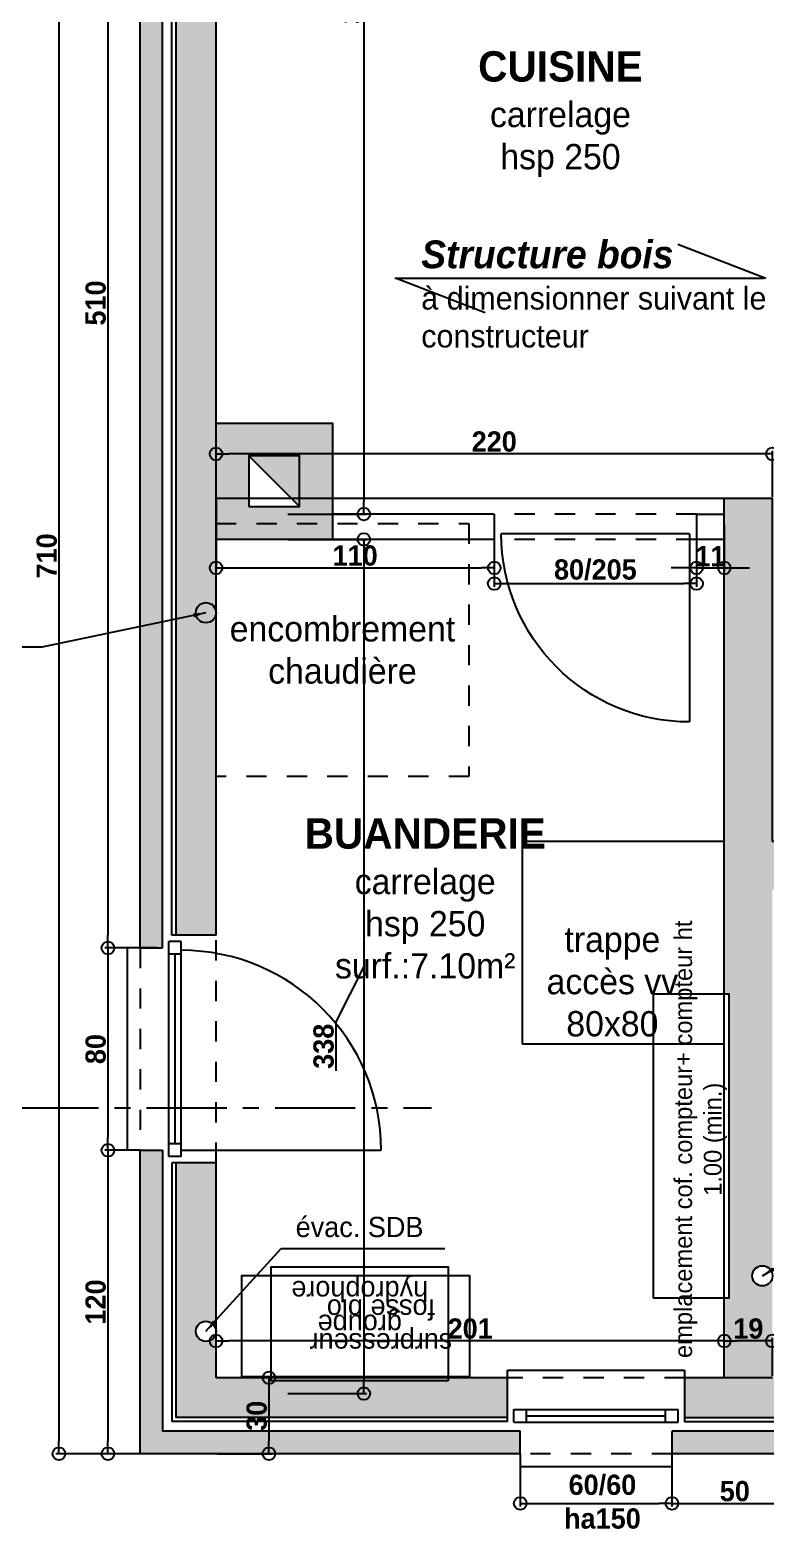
# Model space of a CAD drawing. Header units: millimetres. Extents: x -44462 to 306987, y -116160 to 12874.
# Drawn here: x -10474 to -10183, y -56506 to -55912 of the extents above; entities that cross this region are included whole.
import ezdxf

# ---------------------------------------------------------------- set-up
doc = ezdxf.new("R2010")
doc.units = ezdxf.units.MM
doc.header["$PDMODE"] = 35
doc.header["$PDSIZE"] = 10
doc.linetypes.add('AXES', pattern=[50.8, 31.75, -6.35, 6.35, -6.35])
doc.linetypes.add('TRAIT_4', pattern=[20, 10, -10])
for name, color, linetype in [('400._Implantation', 2, 'Continuous'), ('AVP_HACHURES', 8, 'Continuous'), ('BLANC', 7, 'Continuous'), ('COTES', 1, 'Continuous'), ('COULEUR 8', 8, 'Continuous'), ('CYAN', 4, 'Continuous'), ('D_______TX', 2, 'Continuous'), ('EGOUTTAGE', 6, 'Continuous'), ('EQUIP', 5, 'Continuous'), ('JAUNE', 2, 'Continuous'), ('ROUGE', 1, 'Continuous'), ('TEXTE', 1, 'Continuous')]:
    doc.layers.add(name, color=color, linetype=linetype)
doc.layers.add('SURFACE', color=5, linetype='Continuous', plot=False)
doc.styles.add('century', font='GOTHIC.TTF', dxfattribs={"height": 12})
doc.styles.add('CENTURY GOTHIC', font='GOTHIC.TTF')
doc.styles.add('Century Gothic Gras', font='GOTHICB.TTF')
doc.dimstyles.new('1-50', dxfattribs={"dimtxt": 8, "dimasz": 5, "dimexe": 1.25, "dimexo": 0.625, "dimtad": 1, "dimdec": 0, "dimtxsty": 'Century Gothic Gras', "dimblk": 'ORIGIN', "dimcen": 5, "dimclrd": 8, "dimclre": 5, "dimclrt": 6, "dimadec": 0, "dimazin": 0, "dimtfac": 1, "dimtdec": 0, "dimtmove": 0, "dimatfit": 3, "dimfxl": 0, "dimarcsym": 0})

# ---------------------------------------------------------------- blocks, each defined once
blk = doc.blocks.new('_Origin')
at = {"color": 0, "linetype": 'Continuous', "lineweight": -2}
blk.add_line((0, 0), (-1, 0), dxfattribs=at)
blk.add_circle((0, 0), 0.5, dxfattribs=at)
blk = doc.blocks.new('*D376')
at = {"layer": 'COTES', "color": 5, "lineweight": -2}
for p, q in [((-10199.09, -56444.57), (-10199.09, -56429.32)), ((-10180.09, -56444.57), (-10180.09, -56429.32))]:
    blk.add_line(p, q, dxfattribs=at)
at = {"layer": 'COTES', "color": 8, "lineweight": -2}
blk.add_line((-10185.09, -56430.57), (-10194.09, -56430.57), dxfattribs=at)
at = {"layer": 'Defpoints', "color": 0}
for p in [(-10199.09, -56430.57), (-10199.09, -56445.19), (-10180.09, -56445.19)]:
    blk.add_point(p, dxfattribs=at)
at = {"layer": 'COTES', "color": 8, "lineweight": -2, "xscale": 5, "yscale": 5, "zscale": 5, "rotation": 180}
blk.add_blockref('_Origin', (-10199.09, -56430.57), dxfattribs=at)
at = {"layer": 'COTES', "color": 8, "lineweight": -2, "xscale": 5, "yscale": 5, "zscale": 5}
blk.add_blockref('_Origin', (-10180.09, -56430.57), dxfattribs=at)
at = {"layer": 'COTES', "color": 6, "insert": (-10189.59, -56425.75), "char_height": 8, "attachment_point": 5, "style": 'Century Gothic Gras'}
blk.add_mtext('19', dxfattribs=at)
blk = doc.blocks.new('*D377')
at = {"layer": 'COTES', "color": 5, "lineweight": -2}
for p, q in [((-10400.09, -56444.57), (-10400.09, -56429.32)), ((-10199.09, -56444.57), (-10199.09, -56429.32))]:
    blk.add_line(p, q, dxfattribs=at)
at = {"layer": 'COTES', "color": 8, "lineweight": -2}
blk.add_line((-10204.09, -56430.57), (-10395.09, -56430.57), dxfattribs=at)
at = {"layer": 'Defpoints', "color": 0}
for p in [(-10400.09, -56430.57), (-10400.09, -56445.19), (-10199.09, -56445.19)]:
    blk.add_point(p, dxfattribs=at)
at = {"layer": 'COTES', "color": 8, "lineweight": -2, "xscale": 5, "yscale": 5, "zscale": 5, "rotation": 180}
blk.add_blockref('_Origin', (-10400.09, -56430.57), dxfattribs=at)
at = {"layer": 'COTES', "color": 8, "lineweight": -2, "xscale": 5, "yscale": 5, "zscale": 5}
blk.add_blockref('_Origin', (-10199.09, -56430.57), dxfattribs=at)
at = {"layer": 'COTES', "color": 6, "insert": (-10299.59, -56425.75), "char_height": 8, "attachment_point": 5, "style": 'Century Gothic Gras'}
blk.add_mtext('201', dxfattribs=at)
blk = doc.blocks.new('*D378')
at = {"layer": 'COTES', "color": 5, "lineweight": -2}
for p, q in [((-10371.65, -55795.19), (-10340.4, -55795.19)), ((-10371.65, -56103.65), (-10340.4, -56103.65))]:
    blk.add_line(p, q, dxfattribs=at)
at = {"layer": 'COTES', "color": 8, "lineweight": -2}
blk.add_line((-10341.65, -55800.19), (-10341.65, -56098.65), dxfattribs=at)
at = {"layer": 'Defpoints', "color": 0}
for p in [(-10383.65, -55795.19), (-10383.65, -56103.65), (-10341.65, -56103.65)]:
    blk.add_point(p, dxfattribs=at)
at = {"layer": 'COTES', "color": 8, "lineweight": -2, "xscale": 5, "yscale": 5, "zscale": 5}
for p, rotation in [((-10341.65, -55795.19), 90), ((-10341.65, -56103.65), 270)]:
    blk.add_blockref('_Origin', p, dxfattribs=dict(at, rotation=rotation))
at = {"layer": 'COTES', "color": 6, "insert": (-10346.47, -55900.86), "char_height": 8, "attachment_point": 5, "rotation": 90, "style": 'Century Gothic Gras'}
blk.add_mtext('308', dxfattribs=at)
blk = doc.blocks.new('*D379')
at = {"layer": 'COTES', "color": 5, "lineweight": -2}
for p, q in [((-10371.65, -56113.65), (-10340.4, -56113.65)), ((-10371.65, -56451.41), (-10340.4, -56451.41))]:
    blk.add_line(p, q, dxfattribs=at)
at = {"layer": 'COTES', "color": 8, "lineweight": -2}
for p, q in [((-10341.65, -56118.65), (-10341.65, -56446.41)), ((-10341.65, -56282.53), (-10352.69, -56304.45)), ((-10352.69, -56304.45), (-10352.69, -56323.74))]:
    blk.add_line(p, q, dxfattribs=at)
at = {"layer": 'Defpoints', "color": 0}
for p in [(-10400.09, -56113.65), (-10400.09, -56451.41), (-10341.65, -56451.41)]:
    blk.add_point(p, dxfattribs=at)
at = {"layer": 'COTES', "color": 8, "lineweight": -2, "xscale": 5, "yscale": 5, "zscale": 5}
for p, rotation in [((-10341.65, -56113.65), 90), ((-10341.65, -56451.41), 270)]:
    blk.add_blockref('_Origin', p, dxfattribs=dict(at, rotation=rotation))
at = {"layer": 'COTES', "color": 6, "insert": (-10357.52, -56314.09), "char_height": 8, "attachment_point": 5, "rotation": 90, "style": 'Century Gothic Gras'}
blk.add_mtext('338', dxfattribs=at)
blk = doc.blocks.new('*D380')
at = {"layer": 'COTES', "color": 5, "lineweight": -2}
for p, q in [((-10379.17, -56445.19), (-10380.42, -56445.19)), ((-10399.47, -56475.19), (-10377.92, -56475.19))]:
    blk.add_line(p, q, dxfattribs=at)
at = {"layer": 'COTES', "color": 8, "lineweight": -2}
blk.add_line((-10379.17, -56450.19), (-10379.17, -56470.19), dxfattribs=at)
at = {"layer": 'Defpoints', "color": 0}
for p in [(-10379.17, -56445.19), (-10400.09, -56475.19), (-10379.17, -56475.19)]:
    blk.add_point(p, dxfattribs=at)
at = {"layer": 'COTES', "color": 8, "lineweight": -2, "xscale": 5, "yscale": 5, "zscale": 5}
for p, rotation in [((-10379.17, -56445.19), 90), ((-10379.17, -56475.19), 270)]:
    blk.add_blockref('_Origin', p, dxfattribs=dict(at, rotation=rotation))
at = {"layer": 'COTES', "color": 6, "insert": (-10383.99, -56460.19), "char_height": 8, "attachment_point": 5, "rotation": 90, "style": 'Century Gothic Gras'}
blk.add_mtext('30', dxfattribs=at)
blk = doc.blocks.new('A$C1BC9630A')
at = {"color": 2}
blk.add_line((-3.5, 3.5), (-3.5, 96.5), dxfattribs=at)
at = {"color": 1}
blk.add_line((-3.5, 3.5), (-96.5, 3.5), dxfattribs=at)
at = {"color": 2}
blk.add_arc((-3.5, 3.5), 93, 90, 180, dxfattribs=at)
blk = doc.blocks.new('*D230')
at = {"layer": 'COTES', "color": 5, "lineweight": -2}
for p, q in [((-10400.09, -56108.05), (-10400.09, -56126.16)), ((-10290.09, -56108.05), (-10290.09, -56126.16))]:
    blk.add_line(p, q, dxfattribs=at)
at = {"layer": 'COTES', "color": 8, "lineweight": -2}
blk.add_line((-10395.09, -56124.91), (-10295.09, -56124.91), dxfattribs=at)
at = {"layer": 'Defpoints', "color": 0}
for p in [(-10400.09, -56107.43), (-10290.09, -56107.43), (-10290.09, -56124.91)]:
    blk.add_point(p, dxfattribs=at)
at = {"layer": 'COTES', "color": 8, "lineweight": -2, "xscale": 5, "yscale": 5, "zscale": 5, "rotation": 180}
blk.add_blockref('_Origin', (-10400.09, -56124.91), dxfattribs=at)
at = {"layer": 'COTES', "color": 8, "lineweight": -2, "xscale": 5, "yscale": 5, "zscale": 5}
blk.add_blockref('_Origin', (-10290.09, -56124.91), dxfattribs=at)
at = {"layer": 'COTES', "color": 6, "insert": (-10345.09, -56120.08), "char_height": 8, "attachment_point": 5, "style": 'Century Gothic Gras'}
blk.add_mtext('110', dxfattribs=at)
blk = doc.blocks.new('*D231')
at = {"layer": 'COTES', "color": 5, "lineweight": -2}
for p, q in [((-10290.09, -56114.27), (-10290.09, -56132.38)), ((-10210.09, -56114.27), (-10210.09, -56132.38))]:
    blk.add_line(p, q, dxfattribs=at)
at = {"layer": 'COTES', "color": 8, "lineweight": -2}
blk.add_line((-10285.09, -56131.13), (-10215.09, -56131.13), dxfattribs=at)
at = {"layer": 'Defpoints', "color": 0}
for p in [(-10290.09, -56113.65), (-10210.09, -56113.65), (-10210.09, -56131.13)]:
    blk.add_point(p, dxfattribs=at)
at = {"layer": 'COTES', "color": 8, "lineweight": -2, "xscale": 5, "yscale": 5, "zscale": 5, "rotation": 180}
blk.add_blockref('_Origin', (-10290.09, -56131.13), dxfattribs=at)
at = {"layer": 'COTES', "color": 8, "lineweight": -2, "xscale": 5, "yscale": 5, "zscale": 5}
blk.add_blockref('_Origin', (-10210.09, -56131.13), dxfattribs=at)
at = {"layer": 'COTES', "color": 6, "insert": (-10250.09, -56125.68), "char_height": 8, "attachment_point": 5, "style": 'Century Gothic Gras'}
blk.add_mtext('80/205', dxfattribs=at)
blk = doc.blocks.new('*D232')
at = {"layer": 'COTES', "color": 5, "lineweight": -2}
for p, q in [((-10210.09, -56108.05), (-10210.09, -56126.16)), ((-10199.09, -56108.05), (-10199.09, -56126.16))]:
    blk.add_line(p, q, dxfattribs=at)
at = {"layer": 'COTES', "color": 8, "lineweight": -2}
for p, q in [((-10215.09, -56124.91), (-10220.09, -56124.91)), ((-10210.09, -56124.91), (-10199.09, -56124.91)), ((-10194.09, -56124.91), (-10189.09, -56124.91))]:
    blk.add_line(p, q, dxfattribs=at)
at = {"layer": 'Defpoints', "color": 0}
for p in [(-10210.09, -56107.43), (-10199.09, -56107.43), (-10199.09, -56124.91)]:
    blk.add_point(p, dxfattribs=at)
at = {"layer": 'COTES', "color": 8, "lineweight": -2, "xscale": 5, "yscale": 5, "zscale": 5}
blk.add_blockref('_Origin', (-10210.09, -56124.91), dxfattribs=at)
at = {"layer": 'COTES', "color": 8, "lineweight": -2, "xscale": 5, "yscale": 5, "zscale": 5, "rotation": 180}
blk.add_blockref('_Origin', (-10199.09, -56124.91), dxfattribs=at)
at = {"layer": 'COTES', "color": 6, "insert": (-10204.59, -56120.28), "char_height": 8, "attachment_point": 5, "style": 'Century Gothic Gras'}
blk.add_mtext('11', dxfattribs=at)
blk = doc.blocks.new('*D236')
at = {"layer": 'COTES', "color": 5, "lineweight": -2}
for p, q in [((-10400.09, -56093.06), (-10400.09, -56078.58)), ((-10180.09, -56096.8), (-10180.09, -56078.58))]:
    blk.add_line(p, q, dxfattribs=at)
at = {"layer": 'COTES', "color": 8, "lineweight": -2}
blk.add_line((-10185.09, -56079.83), (-10395.09, -56079.83), dxfattribs=at)
at = {"layer": 'Defpoints', "color": 0}
for p in [(-10400.09, -56079.83), (-10400.09, -56093.69), (-10180.09, -56097.43)]:
    blk.add_point(p, dxfattribs=at)
at = {"layer": 'COTES', "color": 8, "lineweight": -2, "xscale": 5, "yscale": 5, "zscale": 5, "rotation": 180}
blk.add_blockref('_Origin', (-10400.09, -56079.83), dxfattribs=at)
at = {"layer": 'COTES', "color": 8, "lineweight": -2, "xscale": 5, "yscale": 5, "zscale": 5}
blk.add_blockref('_Origin', (-10180.09, -56079.83), dxfattribs=at)
at = {"layer": 'COTES', "color": 6, "insert": (-10290.09, -56075.01), "char_height": 8, "attachment_point": 5, "style": 'Century Gothic Gras'}
blk.add_mtext('220', dxfattribs=at)
blk = doc.blocks.new('*D343')
at = {"layer": 'COTES', "color": 5, "lineweight": -2}
for p, q in [((-10219.8, -56475.82), (-10219.8, -56496.11)), ((-10279.8, -56478.32), (-10279.8, -56496.11))]:
    blk.add_line(p, q, dxfattribs=at)
at = {"layer": 'COTES', "color": 8, "lineweight": -2}
blk.add_line((-10274.8, -56494.86), (-10224.8, -56494.86), dxfattribs=at)
at = {"layer": 'Defpoints', "color": 0}
for p in [(-10279.8, -56477.69), (-10219.8, -56475.19), (-10219.8, -56494.86)]:
    blk.add_point(p, dxfattribs=at)
at = {"layer": 'COTES', "color": 8, "lineweight": -2, "xscale": 5, "yscale": 5, "zscale": 5, "rotation": 180}
blk.add_blockref('_Origin', (-10279.8, -56494.86), dxfattribs=at)
at = {"layer": 'COTES', "color": 8, "lineweight": -2, "xscale": 5, "yscale": 5, "zscale": 5}
blk.add_blockref('_Origin', (-10219.8, -56494.86), dxfattribs=at)
at = {"layer": 'COTES', "color": 6, "insert": (-10247.3, -56494.2), "char_height": 8, "attachment_point": 5, "style": 'Century Gothic Gras'}
blk.add_mtext('60/60\\Pha150', dxfattribs=at)
blk = doc.blocks.new('*D240')
at = {"layer": 'COTES', "color": 5, "lineweight": -2}
for p, q in [((-10219.8, -56486.59), (-10219.8, -56496.11)), ((-10170.09, -56487.84), (-10170.09, -56496.11))]:
    blk.add_line(p, q, dxfattribs=at)
at = {"layer": 'COTES', "color": 8, "lineweight": -2}
blk.add_line((-10214.8, -56494.86), (-10175.09, -56494.86), dxfattribs=at)
at = {"layer": 'Defpoints', "color": 0}
for p in [(-10219.8, -56485.96), (-10170.09, -56487.21), (-10170.09, -56494.86)]:
    blk.add_point(p, dxfattribs=at)
at = {"layer": 'COTES', "color": 8, "lineweight": -2, "xscale": 5, "yscale": 5, "zscale": 5, "rotation": 180}
blk.add_blockref('_Origin', (-10219.8, -56494.86), dxfattribs=at)
at = {"layer": 'COTES', "color": 8, "lineweight": -2, "xscale": 5, "yscale": 5, "zscale": 5}
blk.add_blockref('_Origin', (-10170.09, -56494.86), dxfattribs=at)
at = {"layer": 'COTES', "color": 6, "insert": (-10194.95, -56490.03), "char_height": 8, "attachment_point": 5, "style": 'Century Gothic Gras'}
blk.add_mtext('50', dxfattribs=at)
blk = doc.blocks.new('*D423')
at = {"layer": 'Defpoints', "color": 0}
for p in [(-10429.09, -56275.19), (-10442.83, -56355.19), (-10430.09, -56355.19)]:
    blk.add_point(p, dxfattribs=at)
at = {"layer": 'ROUGE', "color": 5, "lineweight": -2}
for p, q in [((-10429.72, -56275.19), (-10444.08, -56275.19)), ((-10430.72, -56355.19), (-10444.08, -56355.19))]:
    blk.add_line(p, q, dxfattribs=at)
at = {"layer": 'ROUGE', "color": 8, "lineweight": -2}
blk.add_line((-10442.83, -56280.19), (-10442.83, -56350.19), dxfattribs=at)
at = {"layer": 'ROUGE', "color": 8, "lineweight": -2, "xscale": 5, "yscale": 5, "zscale": 5}
for p, rotation in [((-10442.83, -56275.19), 90), ((-10442.83, -56355.19), 270)]:
    blk.add_blockref('_Origin', p, dxfattribs=dict(at, rotation=rotation))
at = {"layer": 'ROUGE', "color": 6, "insert": (-10447.66, -56315.19), "char_height": 8, "attachment_point": 5, "rotation": 90, "style": 'Century Gothic Gras'}
blk.add_mtext('80', dxfattribs=at)
blk = doc.blocks.new('*D424')
at = {"layer": 'Defpoints', "color": 0}
for p in [(-10430.09, -55765.19), (-10462.2, -56475.19), (-10430.09, -56475.19)]:
    blk.add_point(p, dxfattribs=at)
at = {"layer": 'ROUGE', "color": 5, "lineweight": -2}
for p, q in [((-10432.2, -55765.19), (-10463.45, -55765.19)), ((-10432.2, -56475.19), (-10463.45, -56475.19))]:
    blk.add_line(p, q, dxfattribs=at)
at = {"layer": 'ROUGE', "color": 8, "lineweight": -2}
blk.add_line((-10462.2, -55770.19), (-10462.2, -56470.19), dxfattribs=at)
at = {"layer": 'ROUGE', "color": 8, "lineweight": -2, "xscale": 5, "yscale": 5, "zscale": 5}
for p, rotation in [((-10462.2, -55765.19), 90), ((-10462.2, -56475.19), 270)]:
    blk.add_blockref('_Origin', p, dxfattribs=dict(at, rotation=rotation))
at = {"layer": 'ROUGE', "color": 6, "insert": (-10467.03, -56120.19), "char_height": 8, "attachment_point": 5, "rotation": 90, "style": 'Century Gothic Gras'}
blk.add_mtext('710', dxfattribs=at)
blk = doc.blocks.new('*D425')
at = {"layer": 'Defpoints', "color": 0}
for p in [(-10430.09, -55765.19), (-10442.83, -56275.19), (-10422.65, -56275.19)]:
    blk.add_point(p, dxfattribs=at)
at = {"layer": 'ROUGE', "color": 5, "lineweight": -2}
for p, q in [((-10430.72, -55765.19), (-10444.08, -55765.19)), ((-10423.27, -56275.19), (-10444.08, -56275.19))]:
    blk.add_line(p, q, dxfattribs=at)
at = {"layer": 'ROUGE', "color": 8, "lineweight": -2}
blk.add_line((-10442.83, -55770.19), (-10442.83, -56270.19), dxfattribs=at)
at = {"layer": 'ROUGE', "color": 8, "lineweight": -2, "xscale": 5, "yscale": 5, "zscale": 5}
for p, rotation in [((-10442.83, -55765.19), 90), ((-10442.83, -56275.19), 270)]:
    blk.add_blockref('_Origin', p, dxfattribs=dict(at, rotation=rotation))
at = {"layer": 'ROUGE', "color": 6, "insert": (-10447.66, -56020.19), "char_height": 8, "attachment_point": 5, "rotation": 90, "style": 'Century Gothic Gras'}
blk.add_mtext('510', dxfattribs=at)
blk = doc.blocks.new('*D426')
at = {"layer": 'Defpoints', "color": 0}
for p in [(-10430.09, -56355.19), (-10442.83, -56475.19), (-10427.1, -56475.19)]:
    blk.add_point(p, dxfattribs=at)
at = {"layer": 'ROUGE', "color": 5, "lineweight": -2}
for p, q in [((-10430.72, -56355.19), (-10444.08, -56355.19)), ((-10427.73, -56475.19), (-10444.08, -56475.19))]:
    blk.add_line(p, q, dxfattribs=at)
at = {"layer": 'ROUGE', "color": 8, "lineweight": -2}
blk.add_line((-10442.83, -56360.19), (-10442.83, -56470.19), dxfattribs=at)
at = {"layer": 'ROUGE', "color": 8, "lineweight": -2, "xscale": 5, "yscale": 5, "zscale": 5}
for p, rotation in [((-10442.83, -56355.19), 90), ((-10442.83, -56475.19), 270)]:
    blk.add_blockref('_Origin', p, dxfattribs=dict(at, rotation=rotation))
at = {"layer": 'ROUGE', "color": 6, "insert": (-10447.66, -56415.19), "char_height": 8, "attachment_point": 5, "rotation": 90, "style": 'Century Gothic Gras'}
blk.add_mtext('120', dxfattribs=at)
blk = doc.blocks.new('A$C3677464D')
at = {"layer": 'COULEUR 8', "linetype": 'TRAIT_4', "ltscale": 0.8}
blk.add_lwpolyline([(5.76, 100), (105.76, 100), (105.76, 0), (5.76, 0)], close=True, dxfattribs=at)
at = {"layer": 'TEXTE', "insert": (55.76, 50), "char_height": 10, "width": 100, "attachment_point": 5, "style": 'CENTURY GOTHIC'}
blk.add_mtext('encombrement \\Pchaudière', dxfattribs=at)
blk = doc.blocks.new('A$C63BF55FB')
at = {"layer": 'EQUIP'}
blk.add_lwpolyline([(0, 45), (70, 45), (70, 0), (0, 0)], close=True, dxfattribs=at)
at = {"layer": 'TEXTE', "insert": (35, 15), "char_height": 8, "width": 70, "attachment_point": 5, "style": 'CENTURY GOTHIC'}
blk.add_mtext('groupe\\Phydrophore', dxfattribs=at)
blk = doc.blocks.new('A$C6ED735E0')
at = {"layer": 'EQUIP'}
blk.add_line((90, 40), (90, 0), dxfattribs=at)
blk.add_lwpolyline([(0, 40), (90, 40), (90, 0), (0, 0)], close=True, dxfattribs=at)
at = {"layer": 'TEXTE', "insert": (35, 20), "char_height": 8, "width": 70, "attachment_point": 5, "style": 'CENTURY GOTHIC'}
blk.add_mtext('surpresseur\\Pfosse bio', dxfattribs=at)
blk = doc.blocks.new('A$C1ABB2355')
at = {"layer": 'COULEUR 8'}
h = blk.add_hatch(color=253, dxfattribs=at)
h.paths.add_polyline_path([(46, 46), (0, 46), (0, 0), (46, 0)])
h.paths.add_polyline_path([(33, 13), (13, 13), (13, 33), (33, 33)], flags=16)
blk.add_hatch(color=256, dxfattribs=at).paths.add_polyline_path([(33, 13), (33, 33), (13, 33)])
at = {"layer": 'BLANC'}
for points in [[(46, 0), (0, 0), (0, 46), (46, 46)], [(13, 13), (33, 13), (33, 33), (13, 33)]]:
    blk.add_lwpolyline(points, close=True, dxfattribs=at)
at = {"layer": 'COULEUR 8'}
blk.add_line((33, 13), (13, 33), dxfattribs=at)

msp = doc.modelspace()

# ---------------------------------------------------------------- hatches: boundary and pattern name
h = msp.add_hatch(color=254)
h.paths.add_polyline_path([(-10279.8, -56475.19), (-10279.8, -56466.26), (-10358.72, -56466.26), (-10358.72, -56475.19)])
h.paths.add_polyline_path([(-10430.09, -56475.19), (-10370.72, -56475.19), (-10370.72, -56466.26), (-10421.32, -56466.26), (-10421.32, -56355.19), (-10430.09, -56355.19)])
h.paths.add_polyline_path([(-10219.8, -56466.19), (-10219.8, -56475.19), (-10170.09, -56475.19), (-10170.09, -56466.19)])
h.paths.add_polyline_path([(-10110.09, -56466.35), (-10110.09, -56475.19), (-10059.31, -56475.19), (-10059.31, -56466.35)])
h.paths.add_polyline_path([(-9999.31, -56466.35), (-9999.31, -56475.19), (-9919.64, -56475.19), (-9919.64, -56466.35)])
h.paths.add_polyline_path([(-9540.09, -56475.19), (-9540.09, -56466.35), (-9830.09, -56466.35), (-9830.09, -56475.19)])
at = {"layer": 'COULEUR 8'}
h = msp.add_hatch(color=253, dxfattribs=at)
h.paths.add_polyline_path([(-10415.95, -56270.19), (-10400.09, -56270.19), (-10400.09, -56107.43), (-10400.09, -56097.43), (-10400.09, -55795.19), (-10324.59, -55795.19), (-10324.59, -55779.34), (-10415.95, -55779.34)])
h.paths.add_polyline_path([(-10400.09, -56360.19), (-10415.95, -56360.19), (-10415.95, -56460.89), (-10370.72, -56460.89), (-10370.72, -56445.19), (-10400.09, -56445.19), (-10400.09, -56426.8, -1), (-10408.09, -56426.8, -1), (-10400.09, -56426.8)])
h.paths.add_polyline_path([(-10358.72, -56445.19), (-10358.72, -56460.89), (-10284.8, -56460.89), (-10284.8, -56445.19)])
h.paths.add_polyline_path([(-10214.8, -56445.19), (-10214.8, -56460.89), (-10175.09, -56460.89), (-10175.09, -56445.19), (-10180.09, -56445.19)])
h.paths.add_polyline_path([(-10105.09, -56445.19), (-10105.09, -56461.05), (-10064.31, -56461.05), (-10064.31, -56445.19)])
h.paths.add_polyline_path([(-10423.01, -55802.32), (-10407.18, -55802.32), (-10407.18, -55814.73), (-10423.01, -55814.73)], flags=9)
h.paths.add_polyline_path([(-10390.2, -56468.11), (-10390.2, -56452.27), (-10377.79, -56452.27), (-10377.79, -56468.11)], flags=9)
h.paths.add_polyline_path([(-10087.59, -56447.8), (-10087.59, -56432.58), (-10075.19, -56432.58), (-10075.19, -56447.8)], flags=9)
at = {"layer": 'ROUGE'}
h = msp.add_hatch(color=254, dxfattribs=at)
h.paths.add_polyline_path([(-10030.09, -55774.04), (-10030.09, -55765.19), (-10109.59, -55765.19), (-10109.59, -55774.04)])
h.paths.add_polyline_path([(-10319.59, -55774.04), (-10319.59, -55765.19), (-10430.09, -55765.19), (-10430.09, -56275.19), (-10421.32, -56275.19), (-10421.32, -55774.04)])
h = msp.add_hatch(color=253, dxfattribs=at)
h.paths.add_polyline_path([(-10180.09, -56097.43), (-10199.09, -56097.43), (-10199.09, -56103.65), (-10199.09, -56113.65), (-10199.09, -56293.51), (-10197.19, -56293.51), (-10197.19, -56413.51), (-10199.09, -56413.51), (-10199.09, -56445.19), (-10180.09, -56445.19), (-10180.09, -56405.47, -0.925018), (-10188.05, -56404.85, -0.925018), (-10180.09, -56404.23)])
h.paths.add_polyline_path([(-9878.49, -56252.15), (-9878.49, -56233.15), (-10180.09, -56233.15), (-10180.09, -56252.15)])
h.paths.add_polyline_path([(-9788.49, -56233.15), (-9798.49, -56233.15), (-9798.49, -56252.15), (-9788.49, -56252.15)])
h.paths.add_polyline_path([(-10197.08, -56419.55), (-10182.11, -56419.55), (-10182.11, -56431.95), (-10197.08, -56431.95)], flags=24)
h.paths.add_polyline_path([(-10171.86, -56254.64), (-10171.86, -56239.66), (-10159.46, -56239.66), (-10159.46, -56254.64)], flags=9)
for color, points in [(253, [(-10358.72, -56445.19), (-10370.72, -56445.19), (-10370.72, -56460.89), (-10358.72, -56460.89)]), (254, [(-10358.72, -56466.26), (-10370.72, -56466.26), (-10370.72, -56475.19), (-10358.72, -56475.19)])]:
    msp.add_hatch(color=color, dxfattribs=at).paths.add_polyline_path(points)

# ---------------------------------------------------------------- linework, layer by layer
at = {"layer": 'AVP_HACHURES', "color": 6, "linetype": 'AXES'}
msp.add_line((-10529.16, -56338.4), (-10314.92, -56338.4), dxfattribs=at)
at = {"layer": 'BLANC'}
for p, q in [((-10430.09, -56275.19), (-10430.09, -55765.19)), ((-10400.09, -56097.43), (-10400.09, -55795.19)), ((-10180.09, -56097.43), (-10199.09, -56097.43)), ((-10199.09, -56103.65), (-10199.09, -56097.43)), ((-10290.09, -56103.65), (-10354.09, -56103.65)), ((-10290.09, -56103.65), (-10290.09, -56113.65)), ((-10210.09, -56103.65), (-10210.09, -56113.65)), ((-10210.09, -56103.65), (-10199.09, -56103.65)), ((-10400.09, -56270.19), (-10400.09, -56107.43)), ((-10199.09, -56445.19), (-10199.09, -56107.43)), ((-10290.09, -56113.65), (-10354.09, -56113.65)), ((-10199.09, -56113.65), (-10210.09, -56113.65)), ((-10430.09, -56275.19), (-10421.32, -56275.19)), ((-10400.09, -56270.19), (-10417.53, -56270.19)), ((-10430.09, -56475.19), (-10430.09, -56355.19)), ((-10430.09, -56355.19), (-10421.32, -56355.19)), ((-10400.09, -56360.19), (-10417.53, -56360.19)), ((-10400.09, -56445.19), (-10400.09, -56360.19)), ((-10284.8, -56445.19), (-10400.09, -56445.19)), ((-10284.8, -56462.47), (-10284.8, -56445.19)), ((-10180.09, -56445.19), (-10214.8, -56445.19)), ((-10214.8, -56445.19), (-10214.8, -56462.63)), ((-10279.8, -56475.19), (-10279.8, -56466.19)), ((-10219.8, -56466.35), (-10219.8, -56475.19)), ((-10279.8, -56475.19), (-10430.09, -56475.19)), ((-10170.09, -56475.19), (-10219.8, -56475.19))]:
    msp.add_line(p, q, dxfattribs=at)
at = {"layer": 'COULEUR 8'}
for p, q in [((-10421.32, -56275.19), (-10421.32, -55774.04)), ((-10417.53, -56270.19), (-10417.53, -55777.76)), ((-10415.95, -55779.34), (-10415.95, -56270.19)), ((-10400.09, -56097.43), (-10400.09, -56107.43)), ((-10199.09, -56113.65), (-10199.09, -56103.65)), ((-10421.32, -56355.19), (-10421.32, -56466.26)), ((-10417.53, -56360.19), (-10417.53, -56462.47)), ((-10415.95, -56360.19), (-10415.95, -56460.89)), ((-10284.8, -56462.47), (-10417.53, -56462.47)), ((-10284.8, -56460.89), (-10415.95, -56460.89)), ((-10214.8, -56460.89), (-10175.09, -56460.89)), ((-10214.8, -56462.47), (-10175.09, -56462.47)), ((-10279.8, -56466.26), (-10421.32, -56466.26)), ((-10219.8, -56466.19), (-10170.09, -56466.19))]:
    msp.add_line(p, q, dxfattribs=at)
at = {"layer": 'COULEUR 8', "linetype": 'TRAIT_4', "ltscale": 0.8}
for p, q in [((-10210.09, -56103.65), (-10290.09, -56103.65)), ((-10210.09, -56113.65), (-10290.09, -56113.65)), ((-10430.09, -56275.19), (-10430.09, -56355.19)), ((-10400.09, -56360.19), (-10400.09, -56270.19)), ((-10214.8, -56445.19), (-10284.8, -56445.19)), ((-10219.8, -56475.19), (-10279.8, -56475.19))]:
    msp.add_line(p, q, dxfattribs=at)
at = {"layer": 'CYAN'}
for p, q in [((-10416.32, -56352.69), (-10416.32, -56277.69)), ((-10277.3, -56460.19), (-10222.3, -56460.19))]:
    msp.add_line(p, q, dxfattribs=at)
at = {"layer": 'D_______TX', "color": 2, "linetype": 'Continuous', "lineweight": -3}
for p, q in [((-10182.66, -56010.51), (-10217.48, -55997.02)), ((-10183.66, -56010.51), (-10329.44, -56010.51)), ((-10328.44, -56010.51), (-10293.62, -56024))]:
    msp.add_line(p, q, dxfattribs=at)
at = {"layer": 'EGOUTTAGE'}
for centre in [(-10404.09, -56142.65), (-10184.05, -56404.85), (-10404.09, -56426.8)]:
    msp.add_circle(centre, 4, dxfattribs=at)
at = {"layer": 'EQUIP'}
msp.add_lwpolyline([(-10227.19, -56413.51), (-10197.19, -56413.51), (-10197.19, -56293.51), (-10227.19, -56293.51)], close=True, dxfattribs=at)
at = {"layer": 'JAUNE'}
for p, q in [((-10418.82, -56357.69), (-10418.82, -56272.69)), ((-10413.82, -56272.69), (-10418.82, -56272.69)), ((-10413.82, -56357.69), (-10413.82, -56272.69)), ((-10413.82, -56277.69), (-10418.82, -56277.69)), ((-10413.82, -56352.69), (-10418.82, -56352.69)), ((-10413.82, -56357.69), (-10418.82, -56357.69)), ((-10282.3, -56457.69), (-10217.3, -56457.69)), ((-10282.3, -56462.69), (-10282.3, -56457.69)), ((-10277.3, -56462.69), (-10277.3, -56457.69)), ((-10222.3, -56462.69), (-10222.3, -56457.69)), ((-10217.3, -56462.69), (-10217.3, -56457.69)), ((-10282.3, -56462.69), (-10217.3, -56462.69))]:
    msp.add_line(p, q, dxfattribs=at)
at = {"layer": 'ROUGE'}
for p, q in [((-10199.09, -56233.15), (-10279.09, -56233.15)), ((-10279.09, -56233.15), (-10279.09, -56313.15)), ((-10435.09, -56355.19), (-10435.09, -56275.19)), ((-10430.09, -56275.19), (-10435.09, -56275.19)), ((-10279.09, -56313.15), (-10199.09, -56313.15)), ((-10430.09, -56355.19), (-10435.09, -56355.19)), ((-10284.8, -56445.19), (-10284.8, -56442.19)), ((-10284.8, -56442.19), (-10214.8, -56442.19)), ((-10214.8, -56442.19), (-10214.8, -56445.19)), ((-10279.8, -56475.19), (-10279.8, -56480.19)), ((-10219.8, -56475.19), (-10219.8, -56480.19)), ((-10279.8, -56480.19), (-10219.8, -56480.19))]:
    msp.add_line(p, q, dxfattribs=at)
at = {"layer": 'SURFACE'}
msp.add_lwpolyline([(-10400.09, -55795.19), (-10035.46, -55795.19), (-10035.46, -55782.69), (-9735.37, -55782.69), (-9735.37, -55795.19), (-9380.09, -55795.19), (-9380.09, -56145.65), (-9788.49, -56145.65), (-9788.49, -56233.15), (-10180.09, -56233.15), (-10180.09, -56097.43), (-10400.09, -56097.43), (-10400.09, -55795.19)], dxfattribs=at)

# ---------------------------------------------------------------- block references
for p, xscale, yscale, rotation in [((-10210.09, -56108.65), -0.7999999999992724, 0.8000000000029104, 180), ((-10416.8, -56358.17), 0.8499999999999996, 0.8499999999999996, 270)]:
    msp.add_blockref('A$C1BC9630A', p, dxfattribs=dict(xscale=xscale, yscale=yscale, rotation=rotation))
at = {"layer": 'ROUGE'}
for name, p in [('A$C1ABB2355', (-10400.09, -56113.65)), ('A$C3677464D', (-10405.86, -56207.43))]:
    msp.add_blockref(name, p, dxfattribs=at)
at = {"layer": 'ROUGE', "rotation": 180}
for name, p in [('A$C6ED735E0', (-10299.87, -56404.78)), ('A$C63BF55FB', (-10308.27, -56401.34))]:
    msp.add_blockref(name, p, dxfattribs=at)

# ---------------------------------------------------------------- texts
at = {"layer": '400._Implantation', "color": 8, "linetype": 'Continuous', "lineweight": -3, "ltscale": 2, "insert": (-10318.93, -55995.44), "char_height": 12, "width": 187.3147, "attachment_point": 1, "style": 'century'}
msp.add_mtext('{\\fCentury Gothic|b1|i1|c0|p34;\\H0.9167x;Structure bois\\P\\pt140;\\fCentury Gothic|b0|i0|c0|p34;\\H0.8182x;à dimensionner suivant le constructeur}', dxfattribs=at)
at = {"layer": 'ROUGE', "insert": (-10317.37, -56255.68), "char_height": 10, "width": 201, "attachment_point": 5, "style": 'CENTURY GOTHIC'}
msp.add_mtext('{\\fCentury Gothic|b1|i0|c0|p34;\\H1.2x;\\C3;BUANDERIE\\P\\fCentury Gothic|b0|i0|c0|p34;\\H0.8333x;\\C8;carrelage\\Phsp 250\\Psurf.:7.10m²}', dxfattribs=at)
at = {"layer": 'TEXTE', "color": 6, "insert": (-10263.9, -55945.48), "char_height": 10, "width": 455, "attachment_point": 5, "style": 'CENTURY GOTHIC'}
msp.add_mtext('{\\fCentury Gothic|b1|i0|c0|p34;\\H1.2x;\\C3;CUISINE\\P\\fCentury Gothic|b0|i0|c0|p34;\\H0.8333x;\\C8;carrelage\\Phsp 250}', dxfattribs=at)
at = {"layer": 'TEXTE', "style": 'CENTURY GOTHIC'}
for s, insert, char_height, width, attachment_point in [('trappe \\Paccès vv\\P80x80', (-10243.37, -56288.58), 10, 80, 5), ('évac. SDB', (-10368.61, -56381.53), 8, 90.2534, 1)]:
    msp.add_mtext(s, dxfattribs=dict(at, insert=insert, char_height=char_height, width=width, attachment_point=attachment_point))
at = {"layer": 'TEXTE', "insert": (-10208.47, -56350.85), "char_height": 7, "width": 182.5188, "attachment_point": 5, "rotation": 90, "style": 'CENTURY GOTHIC'}
msp.add_mtext('emplacement cof. compteur+ compteur ht 1.00 (min.)', dxfattribs=at)

# ---------------------------------------------------------------- dimensions: what is measured, and where the dimension line sits
at = {"layer": 'COTES'}
dim = msp.add_linear_dim(base=(-10341.65, -56103.65), p1=(-10383.65, -55795.19), p2=(-10383.65, -56103.65), angle=90, dimstyle='1-50', dxfattribs=at)
dim.commit()
dim.dimension.update_dxf_attribs({"geometry": '*D378', "text_midpoint": (-10341.65, -55900.86), "dimtype": 160})
for base, p1, p2, picture, middle in [((-10400.09, -56079.83), (-10180.09, -56097.43), (-10400.09, -56093.69), '*D236', (-10290.09, -56075.01)), ((-10290.09, -56124.91), (-10400.09, -56107.43), (-10290.09, -56107.43), '*D230', (-10345.09, -56120.08)), ((-10170.09, -56494.86), (-10219.8, -56485.96), (-10170.09, -56487.21), '*D240', (-10194.95, -56490.03))]:
    dim = msp.add_linear_dim(base=base, p1=p1, p2=p2, dimstyle='1-50', dxfattribs=at)
    dim.commit()
    dim.dimension.update_dxf_attribs({"geometry": picture, "text_midpoint": middle})
for base, p1, p2, picture, middle in [((-10199.09, -56124.91), (-10210.09, -56107.43), (-10199.09, -56107.43), '*D232', (-10204.59, -56120.28)), ((-10400.09, -56430.57), (-10199.09, -56445.19), (-10400.09, -56445.19), '*D377', (-10299.59, -56425.75)), ((-10199.09, -56430.57), (-10180.09, -56445.19), (-10199.09, -56445.19), '*D376', (-10189.59, -56425.75))]:
    dim = msp.add_linear_dim(base=base, p1=p1, p2=p2, dimstyle='1-50', override={"dimtmove": 1}, dxfattribs=at)
    dim.commit()
    dim.dimension.update_dxf_attribs({"geometry": picture, "text_midpoint": middle})
dim = msp.add_linear_dim(base=(-10341.65, -56451.41), p1=(-10400.09, -56113.65), p2=(-10400.09, -56451.41), angle=90, dimstyle='1-50', override={"dimtmove": 1}, dxfattribs=at)
dim.commit()
dim.dimension.update_dxf_attribs({"geometry": '*D379', "text_midpoint": (-10352.69, -56305.07), "dimtype": 160})
dim = msp.add_linear_dim(base=(-10210.09, -56131.13), p1=(-10290.09, -56113.65), p2=(-10210.09, -56113.65), text='<>/205', dimstyle='1-50', override={"dimtmove": 1}, dxfattribs=at)
dim.commit()
dim.dimension.update_dxf_attribs({"geometry": '*D231', "text_midpoint": (-10250.09, -56125.68)})
dim = msp.add_linear_dim(base=(-10379.17, -56475.19), p1=(-10379.17, -56445.19), p2=(-10400.09, -56475.19), angle=90, dimstyle='1-50', override={"dimtmove": 1}, dxfattribs=at)
dim.commit()
dim.dimension.update_dxf_attribs({"geometry": '*D380', "text_midpoint": (-10383.99, -56460.19)})
dim = msp.add_linear_dim(base=(-10219.8, -56494.86), p1=(-10279.8, -56477.69), p2=(-10219.8, -56475.19), text='<>/60\\Pha150', dimstyle='1-50', override={"dimtmove": 1}, dxfattribs=at)
dim.commit()
dim.dimension.update_dxf_attribs({"geometry": '*D343', "text_midpoint": (-10247.3, -56505.81), "dimtype": 160})
at = {"layer": 'ROUGE'}
for base, p1, p2, picture, middle in [((-10462.2, -56475.19), (-10430.09, -55765.19), (-10430.09, -56475.19), '*D424', (-10467.03, -56120.19)), ((-10442.83, -56275.19), (-10430.09, -55765.19), (-10422.65, -56275.19), '*D425', (-10447.66, -56020.19)), ((-10442.83, -56475.19), (-10430.09, -56355.19), (-10427.1, -56475.19), '*D426', (-10447.66, -56415.19))]:
    dim = msp.add_linear_dim(base=base, p1=p1, p2=p2, angle=90, dimstyle='1-50', dxfattribs=at)
    dim.commit()
    dim.dimension.update_dxf_attribs({"geometry": picture, "text_midpoint": middle})
dim = msp.add_linear_dim(base=(-10442.83, -56355.19), p1=(-10429.09, -56275.19), p2=(-10430.09, -56355.19), angle=90, dimstyle='1-50', dxfattribs=at)
dim.commit()
dim.dimension.update_dxf_attribs({"geometry": '*D423', "text_midpoint": (-10442.83, -56315.19), "dimtype": 160})

# ---------------------------------------------------------------- leaders
at = {"layer": 'BLANC'}
for points in [[(-10404.09, -56142.65), (-10468.92, -56156.27), (-10528.62, -56156.27)], [(-10184.05, -56404.85), (-10145.59, -56381.38), (-10108.25, -56381.38)], [(-10404.09, -56426.8), (-10374.35, -56394.05), (-10309.63, -56394.05)]]:
    msp.add_leader(points, dimstyle='1-50', override={"dimgap": 0.625, "dimtad": 0}, dxfattribs=at)

doc.saveas('drawing.dxf')
